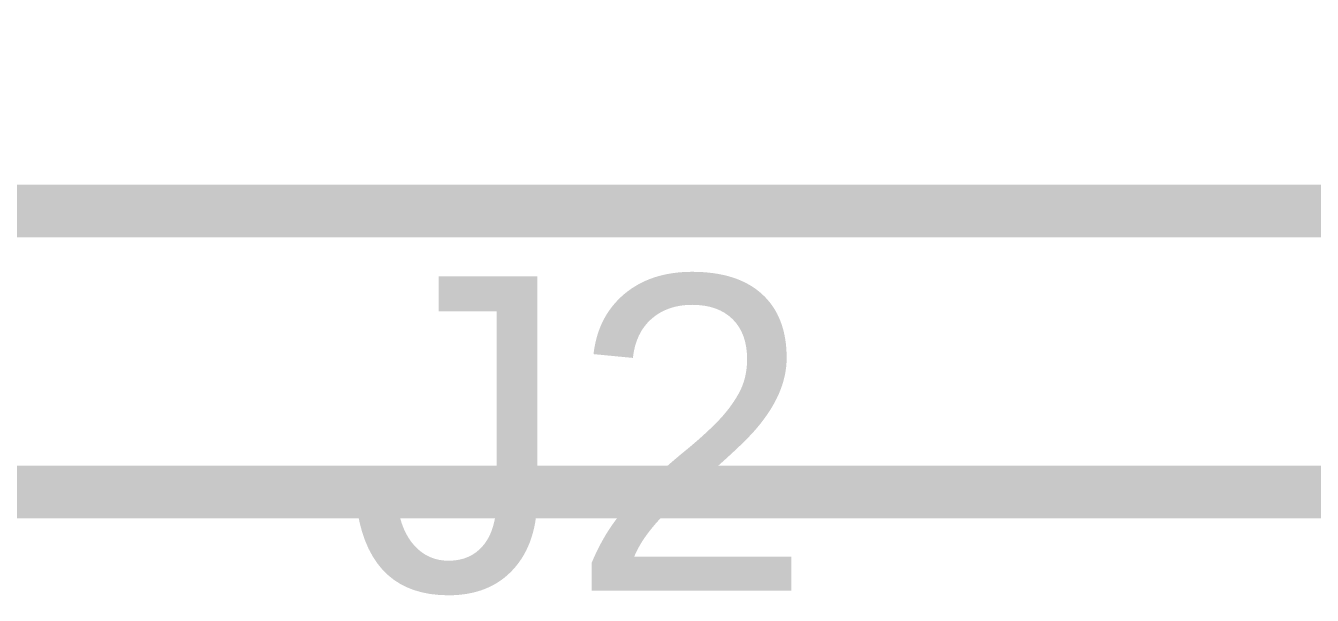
# Model space of a CAD drawing. Header units: inches. Extents: x 15 to 148, y 10 to 111.
# Drawn here: x 139.6217 to 140.0635, y 97.3875 to 97.5832 of the extents above; entities that cross this region are included whole.
import ezdxf

# ---------------------------------------------------------------- set-up
doc = ezdxf.new("R2010")
doc.units = ezdxf.units.IN
doc.header["$MEASUREMENT"] = 0
doc.layers.add('BLK_12AWG', color=7, linetype='Continuous')

# ---------------------------------------------------------------- blocks, each defined once
blk = doc.blocks.new('CEGHSD')
at = {"const_width": 0.008}
for points in [[(131.82463, 99.45609), (137.16355, 99.45609), (137.16355, 102.93247), (131.82463, 102.93247), (131.82463, 99.45609)], [(131.82463, 99.45609), (137.16355, 99.45609), (137.16355, 102.93247), (131.82463, 102.93247), (131.82463, 99.45609)], [(131.82463, 99.45609), (137.16355, 99.45609), (137.16355, 102.93247), (131.82463, 102.93247), (131.82463, 99.45609)], [(134.2616, 99.499), (136.3616, 99.499), (136.3616, 99.749), (134.2616, 99.749), (134.2616, 99.499)], [(134.2616, 99.499), (136.3616, 99.499), (136.3616, 99.749), (134.2616, 99.749), (134.2616, 99.499)], [(134.2616, 99.499), (136.3616, 99.499), (136.3616, 99.749), (134.2616, 99.749), (134.2616, 99.499)]]:
    blk.add_lwpolyline(points, dxfattribs=at)
at = {"width": 1.041667}
blk.add_text('J2', height=0.048, dxfattribs=at).set_placement((135.3616, 99.441))
blk.add_text('J2', height=0.048, dxfattribs=at).set_placement((135.3616, 99.441))
blk.add_text('J2', height=0.048, dxfattribs=at).set_placement((135.3616, 99.441))

msp = doc.modelspace()

# ---------------------------------------------------------------- block references
at = {"layer": 'BLK_12AWG', "xscale": 2.25, "yscale": 2.25, "zscale": 2.25}
msp.add_blockref('CEGHSD', (-164.83027, -126.3532), dxfattribs=at)

doc.saveas('drawing.dxf')
